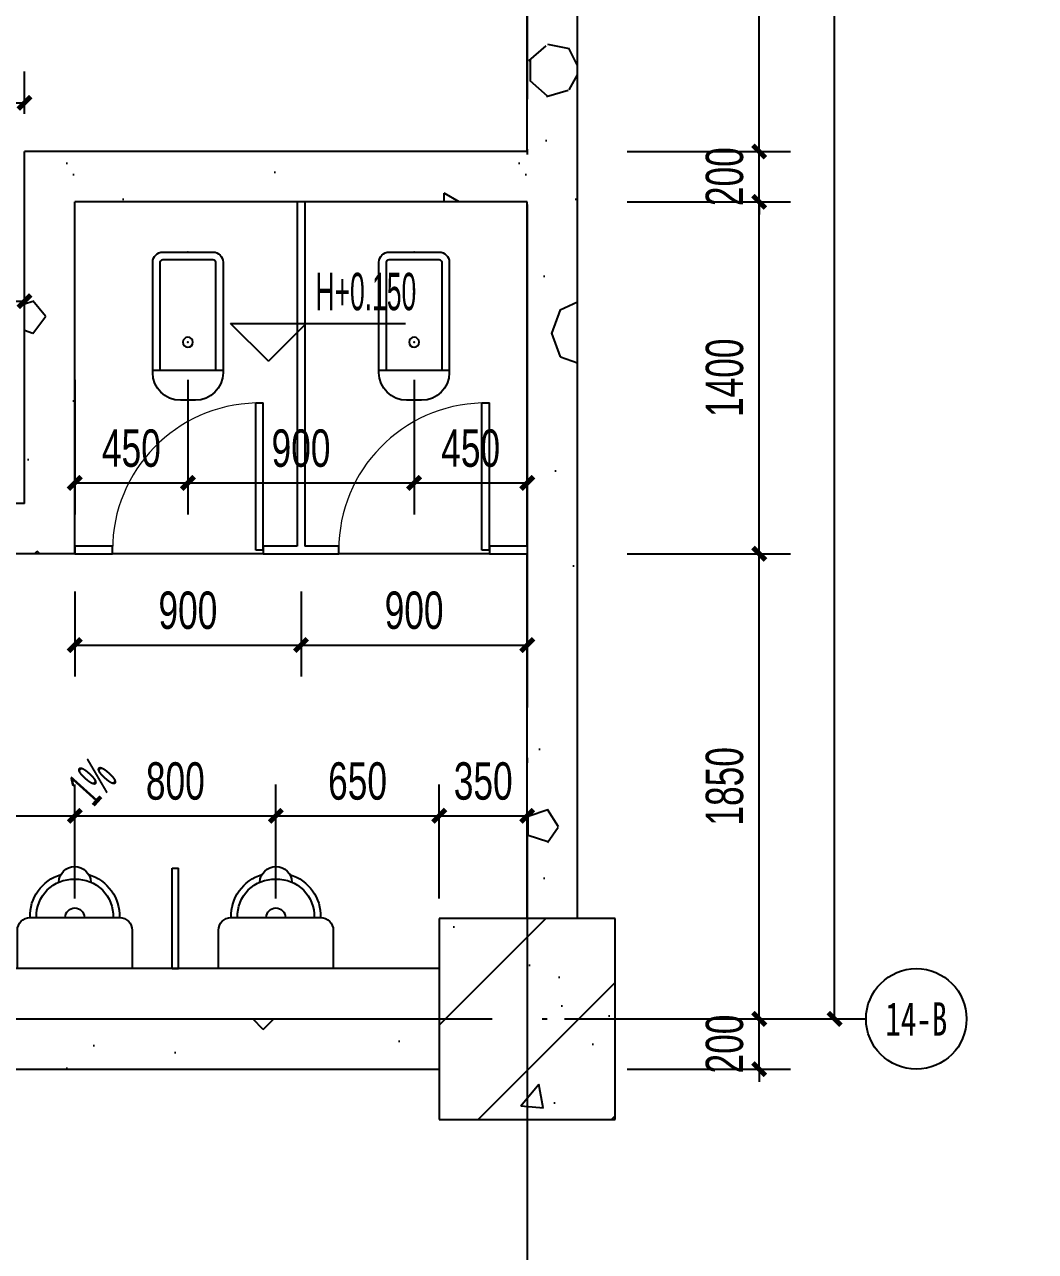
# Model space of a CAD drawing. Extents: x -26219 to 315419, y -160410 to -120810.
# Drawn here: x 240991 to 245013, y -152825 to -147945 of the extents above; entities that cross this region are included whole.
import ezdxf
from ezdxf.enums import TextEntityAlignment as Align
from ezdxf.xclip import XClip

# ---------------------------------------------------------------- set-up
doc = ezdxf.new("R2010")
doc.units = 0
doc.header["$LTSCALE"] = 1000
doc.header["$MEASUREMENT"] = 0
doc.header["$XCLIPFRAME"] = 0
doc.linetypes.add('104-14# 核心筒$2$DOTE', pattern=[2.4200000000000004, 2, -0.2, 0.02, -0.2])
for name, color, linetype in [('$0$$0$$0$A-DIM_SYMB', 3, 'Continuous'), ('$0$$0$$0$PUB_TEXT', 7, 'Continuous'), ('01-标注_尺寸', 124, 'Continuous'), ('01-标注_标高', 200, 'Continuous'), ('02-TEXT_标注', 130, 'Continuous'), ('104-14# 核心筒$0$A-I_卫-洁具', 241, 'Continuous'), ('104-14# 核心筒$0$A-I_卫-隔断', 214, 'Continuous'), ('104-14# 核心筒$0$A_STR-砌块墙', 121, 'Continuous'), ('104-14# 核心筒$2$01-标注_轴线坐标', 132, 'Continuous'), ('104-14# 核心筒$2$05-填充_天正', 26, 'Continuous'), ('104-14# 核心筒$2$A_AXIS-轴线', 36, '104-14# 核心筒$2$DOTE'), ('104-14# 核心筒$2$A_STR-砼柱', 51, 'Continuous'), ('104-14# 核心筒$2$AXIS_TEXT', 7, 'Continuous')]:
    doc.layers.add(name, color=color, linetype=linetype)
doc.styles.add('104-14# 核心筒$3$_TCH_AXIS', font='STXIHEI_0.TTF', dxfattribs={"width": 0.75})
doc.styles.add('_TCH_DIM', font='ros.shx', dxfattribs={"width": 0.75, "bigfont": 'jd.shx'})
doc.styles.add('_TCH_DIM_T3', font='ros.shx', dxfattribs={"width": 0.7058823529411765, "bigfont": 'jd.shx'})
doc.dimstyles.new('_TCH_ARCH&&50', dxfattribs={"dimtxt": 148.75, "dimasz": 50, "dimexe": 125, "dimexo": 150, "dimgap": 63.12500000000001, "dimtad": 1, "dimdec": 0, "dimzin": 0, "dimdsep": 46, "dimtxsty": '_TCH_DIM_T3', "dimblk": 'ARCHTICK', "dimcen": 0.09, "dimclrt": 7, "dimazin": 2, "dimtfac": 1, "dimtdec": 0, "dimtix": 1, "dimtmove": 2, "dimatfit": 3, "dimfxl": 0, "dimtolj": 1, "dimtzin": 0, "dimarcsym": 0})
pattern_1 = [(0, (531, -549), (900, 1800), [0, -1800]), (0, (-522, -792), (900, 1800), [0, -1800]), (0, (63, -810), (900, 1800), [0, -1800]), (0, (702, -279), (900, 1800), [0, -1800]), (0, (-45, -900), (900, 1800), [0, -1800]), (0, (882, 855), (900, 1800), [0, -1800]), (0, (333.0000000000001, 711), (900, 1800), [0, -1800]), (0, (621, 486.0000000000001), (900, 1800), [0, -1800]), (0, (-846, 450), (900, 1800), [0, -1800]), (0, (36, 369), (900, 1800), [0, -1800]), (0, (-306, -90), (900, 1800), [0, -1800]), (0, (-288, -765), (900, 1800), [0, -1800]), (0, (387, -837), (900, 1800), [0, -1800]), (0, (882, -45), (900, 1800), [0, -1800]), (0, (-801, -324), (900, 1800), [0, -1800]), (0, (-648, -18), (900, 1800), [0, -1800]), (0, (54, -144), (900, 1800), [0, -1800]), (0, (-198, -405), (900, 1800), [0, -1800]), (0, (-341.9999999999999, 189), (900, 1800), [0, -1800]), (0, (-117, 864), (900, 1800), [0, -1800]), (0, (-729, -702), (900, 1800), [0, -1800]), (0, (261, 495), (900, 1800), [0, -1800]), (0, (-576, 522), (900, 1800), [0, -1800]), (0, (-720, 756), (900, 1800), [0, -1800]), (130.601294, (771.428574, 291.428568), (-4499.999950292954, 5400.0000236093), [79.024662, -33111.33300000001]), (18.4349488, (642.857148, 325.714284), (4499.999983404209, 1799.999986719667), [81.31572000000001, -11302.8837]), (90, (642.857148, 248.571432), (900.0000000000001, 1800), [77.14285199999999, -3522.85695]), (161.565051, (720, 222.857136), (-4500.000022657823, 1799.999865817234), [81.31572000000001, -11302.8837]), (53.1301023, (720, 222.857136), (900.0000017013604, 1799.99999914932), [85.71428999999999, -8914.285499999998]), (135, (788.571432, -694.28556), (-900.0001087984293, 1799.999878185604), [72.73098, -5018.4378]), (45, (685.714284, -694.28556), (899.999994247131, 1799.999992736902), [72.73098, -5018.4378]), (135, (737.1428579999999, -745.7142600000001), (-900.0001087984293, 1799.999878185604), [72.73098, -5018.4378]), (45, (737.1428579999999, -745.7142600000001), (899.999994247131, 1799.999992736902), [72.73098, -5018.4378]), (116.565051, (-77.14278, 514.285722), (-0.0001565789601976064, 3599.999902060561), [95.83147799999999, -1916.6295]), (180, (-119.99988, 599.999994), (-899.9999999999998, 1800), [102.857148, -1697.14275]), (63.43494880000001, (-265.7141999999999, 514.285722), (8.14843605922988e-06, 3599.999982559008), [95.83147799999999, -1916.6295]), (116.565051, (-222.8571, 428.571432), (-0.0001565789601976064, 3599.999902060561), [95.83147799999999, -1916.6295]), (0, (-222.8571, 428.571432), (900, 1800), [102.857148, -1697.14275]), (63.43494880000001, (-119.99988, 428.571432), (8.14843605922988e-06, 3599.999982559008), [95.83147799999999, -1916.6295]), (107.102728, (599.999994, -94.28562000000001), (-2699.999896777364, 9000.00001452043), [116.584038, -48848.7075]), (143.972626, (565.714278, 17.142858), (-17099.99978321427, 12599.999985739), [116.584038, -24366.06]), (180, (471.428568, 85.71428999999999), (-899.9999999999998, 1800), [111.428568, -1688.5713]), (36.02737329999999, (265.71429, 17.142858), (17099.99987362977, 12599.99986416658), [116.584038, -24366.06]), (71.5650511, (231.428574, -85.71419999999999), (2700.000013860985, 8999.99998450437), [108.420948, -11275.7784]), (107.102728, (265.71429, -197.14284), (-2699.999896777364, 9000.00001452043), [116.584038, -48848.7075]), (143.972626, (360, -265.7141999999999), (-17099.99978321427, 12599.999985739), [116.584038, -24366.06]), (0, (360, -265.7141999999999), (900, 1800), [111.428568, -1688.5713]), (36.02737329999999, (471.428568, -265.7141999999999), (17099.99987362977, 12599.99986416658), [116.584038, -24366.06]), (71.5650511, (565.714278, -197.14284), (2700.000013860985, 8999.99998450437), [108.420948, -11275.7784]), (150.255118, (617.1428520000001, 745.714278), (-2700.000006390409, 1799.999977695058), [69.10506, -14442.9588]), (90, (557.1428579999999, 711.42858), (900.0000000000001, 1800), [68.571432, -3531.42825]), (29.7448813, (557.1428579999999, 711.42858), (2700.000001590055, 1799.999991593464), [69.10506, -14442.9588]), (116.565051, (197.142858, -531.42858), (-0.0001565789601976064, 3599.999902060561), [95.83147799999999, -1916.6295]), (168.690067, (154.285722, -445.7142), (-8100.000006009299, 1799.999954832327), [87.41176200000001, -18269.0565]), (41.18592510000001, (0, -488.5713), (22499.99986367597, 19799.99982686525), [91.11553199999999, -38177.406]), (90, (0, -574.28568), (900.0000000000001, 1800), [85.71428999999999, -3514.2855]), (138.814074, (68.571432, -634.28562), (-22499.99960007064, 19800.0001261089), [91.11553199999999, -38177.406]), (16.6992442, (68.571432, -634.28562), (29699.99977654917, 8999.999905734196), [89.48835000000001, -37495.6125]), (60.9453959, (154.285722, -608.57136), (899.9999976116269, 1799.999984078114), [88.248258, -36976.0185]), (109.983106, (-557.14284, 222.857136), (-4500.000016949792, 12599.99996665506), [100.326006, -42036.59249999999]), (155.556045, (-591.4285199999999, 317.142864), (-11700.00004459817, 5399.999887808896), [103.568958, -43395.39449999999]), (24.4439547, (-779.99994, 317.142864), (11700.00000583643, 5399.999974027204), [103.568958, -43395.39449999999]), (70.01689340000001, (-814.28562, 222.857136), (4500.000013566429, 12599.99996874217), [100.326006, -42036.5925]), (109.983106, (-779.99994, 128.571426), (-4500.000016949792, 12599.99996665506), [100.326006, -42036.59249999999]), (160.016893, (-685.7141399999999, 94.28571), (-4500.000002644889, 1799.999918000023), [100.326006, -20968.1325]), (19.9831065, (-685.7141399999999, 94.28571), (4499.999975293225, 1799.999997144084), [100.326006, -20968.1325]), (70.01689340000001, (-591.4285199999999, 128.571426), (4500.000013566429, 12599.99996874217), [100.326006, -42036.5925]), (122.005383, (111.428568, 59.999994), (-900.0001207844099, 1799.999908112359), [80.862696, -16900.302]), (18.4349488, (-8.57142, 102.857148), (4499.999983404209, 1799.999986719667), [81.31572000000001, -11302.8837]), (90, (-8.57142, 25.714278), (900.0000000000001, 1800), [77.14285199999999, -3522.85695]), (161.565051, (68.571432, 0), (-4500.000022657823, 1799.999865817234), [81.31572000000001, -11302.8837]), (54.46232220000002, (68.571432, 0), (6299.999990871777, 8999.999986518196), [73.73421, -30894.6345]), (116.565051, (-411.42852, -377.14284), (-0.0001565789601976064, 3599.999902060561), [95.83147799999999, -1916.6295]), (180, (-454.28562, -291.42846), (-899.9999999999998, 1800), [94.28571, -1705.7142]), (59.0362434, (-599.9999399999999, -377.14284), (900.0000029295945, 1799.999991263332), [99.95918399999998, -20891.46599999999]), (120.963756, (-548.57142, -462.85704), (-900.0001229938932, 1799.999917339799), [99.959184, -20891.466]), (0, (-548.57142, -462.85704), (900, 1800), [94.28571, -1705.7142]), (63.43494880000001, (-454.28562, -462.85704), (8.14843605922988e-06, 3599.999982559008), [95.83147799999999, -1916.6295])]

# ---------------------------------------------------------------- blocks, each defined once
blk = doc.blocks.new('104-14# 核心筒$0$$lvtry$00000200')
at = {"color": 0}
for p, q in [((-109.7834388052506, -40.0000000100008, 1e-08), (-109.7834388052433, -469.6564289897615, 1e-08)), ((99.78343880524335, -30.0000000100008, 1e-08), (-99.78343880524335, -30.0000000100008, 1e-08)), ((109.7834388052361, -469.6564289897615, 1e-08), (109.7834388052361, -40.0000000100008, 1e-08))]:
    blk.add_line(p, q, dxfattribs=at)
at = {"color": 0, "elevation": 1e-08}
blk.add_lwpolyline([(99.78343880524335, -1.000080374069512e-08), (-99.78343880524335, -1.000080374069512e-08, 0.4142135623730951), (-139.7834388052433, -40.0000000100008), (-139.7834388052433, -479.6564289897615, 0.4142135623730951), (-29.78343880524335, -589.6564289897615), (29.78343880523607, -589.6564289897615, 0.4142135623730903), (139.7834388052361, -479.6564289897633), (139.7834388052361, -40.0000000100008, 0.4142135623730951)], format="xyb", close=True, dxfattribs=at)
blk.add_lwpolyline([(139.7834388052361, -469.6564289897615), (-139.7834388052433, -469.6564289897615)], dxfattribs=at)
at = {"color": 0}
blk.add_circle((0, -358.6146012114659, 1e-08), 20, dxfattribs=at)
for centre, start, end in [((-99.78343880525063, -40.0000000100008, 1e-08), 90, 180), ((99.78343880523607, -40.0000000100008, 1e-08), 0, 90)]:
    blk.add_arc(centre, 10, start, end, dxfattribs=at)
for p in [(0, 0), (0, -358.6146012114659, 1e-08)]:
    blk.add_point(p, dxfattribs=at)
blk = doc.blocks.new('104-14# 核心筒$0$hgfasg')
at = {"yscale": -1}
blk.add_blockref('104-14# 核心筒$0$$lvtry$00000200', (0, 200), dxfattribs=at)
blk = doc.blocks.new('104-14# 核心筒$0$A-toilet-F2$0$A-toilet-F3$0$xb')
for p, q in [((177.7999999998137, 203.2000000000698), (-177.7999999993481, 203.1999999994878)), ((-228.5999999991618, 152.3999999994412), (-228.6000000010245, 9.313225746154785e-10)), ((228.6000000010245, -9.313225746154785e-10), (228.6000000005588, 152.3999999997905)), ((-228.6000000010245, 9.313225746154785e-10), (228.6000000010245, -9.313225746154785e-10))]:
    blk.add_line(p, q)
for centre, radius, start, end in [((9.313225746154785e-10, 342.8999999993248), 63.50000000000001, 1.07073087239469, 178.9292691276053), ((-6.349999998696148, 209.549999998766), 171.56755229355, 106.6068803142738, 182.1210963969083), ((-6.349999998696148, 209.549999998766), 146.16755229355, 87.87890362284142, 182.1210963969083), ((6.350000001490116, 209.549999998766), 146.16755229355, 357.8789036030917, 92.12109637715858), ((6.350000001490116, 209.549999998766), 171.56755229355, 357.8789036030917, 73.39311968572625), ((-177.7999999993481, 152.3999999992084), 50.8, 90, 180), ((1.396983861923218e-09, 203.1999999987893), 38.1, 0, 180), ((177.8000000002794, 152.3999999997905), 50.8, 0, 90)]:
    blk.add_arc(centre, radius, start, end)
blk = doc.blocks.new('104-14# 核心筒$0$A$C0B6E3E5F')
at = {"layer": '104-14# 核心筒$0$A-I_卫-隔断'}
for p, q in [((-12.5, 1.530808498934192e-15), (-12.5, 400)), ((-12.5, 400), (12.5, 400)), ((12.5, 0), (12.5, 400)), ((-12.5, 1.530808498934192e-15), (12.5, 0))]:
    blk.add_line(p, q, dxfattribs=at)
blk = doc.blocks.new('104-14# 核心筒$0$$DorLib2D$00000001')
for p, q in [((0.45, 0.9750000000000001), (0.5000000000000002, 0.9750000000000001)), ((0.45, 0), (0.45, 0.9750000000000001)), ((0.5, 0), (0.5, 0.9750000000000001)), ((0.5, 0), (0.45, 0))]:
    blk.add_line(p, q)
at = {"lineweight": 13}
blk.add_arc((0.475, 0), 0.975, 91.4692835813538, 180, dxfattribs=at)
blk = doc.blocks.new('104-14# 核心筒')
at = {"layer": '104-14# 核心筒$2$05-填充_天正'}
h = blk.add_hatch(dxfattribs=at)
h.set_pattern_fill('加气混凝土', color=256, scale=150, style=0)
h.set_pattern_definition(pattern_1)
h.paths.add_polyline_path([(41466.66666666669, 11050.00020154216), (41600.00000000003, 11050.00020154216), (41600.00000000009, 13900.00020154222), (41400.00000000009, 13700.00020154222), (41400.00000000004, 11150.00020154216)])
h = blk.add_hatch(dxfattribs=at)
h.set_pattern_fill('加气混凝土', color=256, scale=150, style=0)
h.set_pattern_definition(pattern_1)
h.paths.add_polyline_path([(41466.6666666667, 11050.00020154216), (41400.00000000004, 11150.00020154216), (39399.99999999996, 11150.00020154216), (39599.99999999996, 10950.00020154217), (41400.00000000002, 10950.00020154217)])
h = blk.add_hatch(dxfattribs=at)
h.set_pattern_fill('加气混凝土', color=256, scale=150, style=0)
h.set_pattern_definition(pattern_1)
h.paths.add_polyline_path([(39399.99999999993, 9750.000201542176), (39599.99999999993, 9550.00020154215), (39599.99999999996, 10950.00020154217), (39399.99999999996, 11150.00020154216)])
h = blk.add_hatch(dxfattribs=at)
h.set_pattern_fill('加气混凝土', color=256, scale=150, style=0)
h.set_pattern_definition(pattern_1)
h.paths.add_polyline_path([(41466.66666666666, 9565.000201542498), (41600, 9565.000201542569), (41600.00000000003, 11050.00020154216), (41466.66666666669, 11050.00020154216), (41400.00000000002, 10950.00020154217), (41399.99999999999, 9580.000201542456)])
h = blk.add_hatch(dxfattribs=at)
h.set_pattern_fill('加气混凝土', color=256, scale=150, style=0)
h.set_pattern_definition(pattern_1)
h.paths.add_polyline_path([(39599.99999999993, 9550.00020154215), (39399.99999999993, 9750.000201542176), (37599.99999999983, 9750.000201542229), (37499.99999999986, 9683.333534875628), (37499.99999999985, 9550.000201542221)])
h = blk.add_hatch(dxfattribs=at)
h.set_pattern_fill('加气混凝土', color=256, scale=150, style=0)
h.set_pattern_definition(pattern_1)
h.paths.add_polyline_path([(41399.99999999998, 8100.000000000058), (41599.99999999999, 8100.000000000058), (41600, 9565.000201542569), (41466.66666666666, 9565.000201542496), (41399.99999999999, 9550.000201542465)])
h = blk.add_hatch(dxfattribs=at)
h.set_pattern_fill('钢筋混凝土', color=256, scale=150, style=0)
h.set_pattern_definition([(45, (0, 0), (-265.1650429449553, 265.1650429449553), []), (49.99999999999999, (0, 0), (1075.89027390113, -94.12820247389266), [112.5, -1237.5]), (355, (0, 0), (-208.1270004195, 1128.288200550018), [90, -990]), (100.4514, (89.65752, -7.84401), (867.7640725710323, 1034.15931309143), [95.610285, -1051.713168]), (46.18420000000002, (0, 300), (1600.861572938467, -248.2785214935271), [168.75, -1856.25]), (96.6356, (133.4051175, 279.3100395), (1401.994058323055, 1461.176806350663), [143.415432, -1577.5695]), (351.1842, (0, 300), (1401.992917700441, 1461.177901387987), [135, -1485]), (21, (150, 225), (895.3605781776924, -603.9283359980083), [112.5, -1237.5]), (326.0000000000001, (150, 225), (364.9729978823726, 1087.725067570279), [90, -990]), (71.4514, (224.6133495, 174.672591), (1260.333942872235, 483.7957450649286), [95.610285, -1051.713168]), (37.50000000000001, (0, 0), (18.239782975936, 499.3407807469673), [0, -977.9999999999999, 0, -1005, 0, -993.75]), (7.499999999999999, (0, 0), (394.6043061632229, 591.6175678235404), [0, -573, 0, -955.5, 0, -378.75]), (327.5, (-334.5, 0), (800.7336542586136, -33.83230760156963), [0, -375, 0, -1170, 0, -1552.5]), (317.5, (-484.5, 0), (874.7792540135794, 150.1574734984766), [0, -487.5, 0, -777, 0, -1102.5])])
h.paths.add_polyline_path([(41049.99999999996, 7300.000000000058), (41749.99999999996, 7300.000000000058), (41749.99999999996, 8100.000000000058), (41049.99999999996, 8100.000000000058)])
h = blk.add_hatch(dxfattribs=at)
h.set_pattern_fill('加气混凝土', color=256, scale=150, style=0)
h.set_pattern_definition(pattern_1)
h.paths.add_polyline_path([(41049.99999999996, 7500.000000000077), (41049.99999999996, 7700.000000000067), (37599.99999999977, 7700.000000000167), (37499.99999999977, 7633.333333333506), (37499.99999999977, 7500.000000000175)])
at = {"layer": '104-14# 核心筒$0$A-I_卫-洁具', "ltscale": 0.1}
blk.add_line((41049.99999999996, 7900.000000000062), (37599.9999999998, 7900.000000000062), dxfattribs=at)
at = {"layer": '104-14# 核心筒$0$A-I_卫-隔断'}
for p, q in [((40484.9999998886, 10950.00020154217), (40484.99999988859, 9580.000201542567)), ((40514.9999998886, 10950.00020154217), (40484.9999998886, 10950.00020154217)), ((40514.9999998886, 10950.00020154217), (40514.99999988859, 9580.000201542456)), ((39749.99999989073, 9580.000201542527), (39599.99999999994, 9580.000201542513)), ((39599.99999999994, 9580.000201542513), (39599.99999999994, 9550.000201542513)), ((39749.99999989072, 9550.000201542563), (39749.99999989073, 9580.000201542527)), ((40484.99999988859, 9580.000201542567), (40349.99999989122, 9580.000201542562)), ((40349.99999989122, 9580.000201542562), (40349.99999989122, 9550.000201542563)), ((40649.99999989072, 9580.000201542418), (40514.99999988859, 9580.000201542456)), ((40649.99999989073, 9550.000201542562), (40649.99999989072, 9580.000201542418)), ((41399.99999999999, 9580.000201542456), (41249.99999989122, 9580.000201542418)), ((41249.99999989122, 9580.000201542418), (41249.99999989122, 9550.00020154253)), ((39599.99999999994, 9550.000201542513), (39749.99999989072, 9550.000201542563)), ((40349.99999989112, 9550.000201542513), (39749.99999989112, 9550.000201542513)), ((40349.99999989122, 9550.000201542563), (40499.9999998886, 9550.000201542513)), ((40499.9999998886, 9550.000201542513), (40649.99999989073, 9550.000201542562)), ((41249.99999989112, 9550.000201542513), (40649.99999989112, 9550.000201542513)), ((41249.99999989122, 9550.00020154253), (41399.99999999999, 9550.000201542465))]:
    blk.add_line(p, q, dxfattribs=at)
at = {"layer": '104-14# 核心筒$0$A_STR-砌块墙'}
for p, q in [((41600.00000000003, 11050.00020154216), (41600.00000000009, 13900.00020154222)), ((41400.00000000004, 11150.00020154216), (41400.00000000009, 13700.00020154222)), ((41400.00000000004, 11150.00020154216), (39399.99999999996, 11150.00020154216)), ((39399.99999999993, 9750.000201542176), (39399.99999999996, 11150.00020154216)), ((41600, 9565.000201542569), (41600.00000000003, 11050.00020154216)), ((41400.00000000002, 10950.00020154217), (39599.99999999996, 10950.00020154217)), ((39599.99999999993, 9550.00020154215), (39599.99999999996, 10950.00020154217)), ((41399.99999999999, 9580.000201542456), (41400.00000000002, 10950.00020154217)), ((39399.99999999993, 9750.000201542176), (37599.99999999983, 9750.000201542229)), ((41599.99999999999, 8100.000000000085), (41600, 9565.000201542569)), ((39599.99999999993, 9550.00020154215), (37499.99999999985, 9550.000201542221)), ((41399.99999999996, 8100.000000000085), (41399.99999999999, 9550.000201542465)), ((37599.99999999977, 7700.000000000167), (41049.99999999993, 7700.000000000062)), ((37499.99999999977, 7500.000000000175), (41049.99999999993, 7500.000000000069))]:
    blk.add_line(p, q, dxfattribs=at)
at = {"layer": '104-14# 核心筒$2$A_AXIS-轴线'}
for p, q in [((41400.00000000001, 54018.37846733601), (41400.00000000001, -8545.12396972545)), ((-24838.9698462474, 7700), (120259.921909796, 7700))]:
    blk.add_line(p, q, dxfattribs=at)
at = {"layer": '104-14# 核心筒$2$A_STR-砼柱'}
for p, q in [((41749.99999999996, 8100.000000000058), (41049.99999999996, 8100.000000000058)), ((41049.99999999996, 8100.000000000058), (41049.99999999996, 7300.000000000058)), ((41749.99999999996, 7300.000000000058), (41749.99999999996, 8100.000000000058)), ((41049.99999999996, 7300.000000000058), (41749.99999999996, 7300.000000000058))]:
    blk.add_line(p, q, dxfattribs=at)
blk.add_blockref('104-14# 核心筒$0$A$C0B6E3E5F', (39999.99999998536, 7900.000000000062))
at = {"layer": '104-14# 核心筒$0$A-I_卫-洁具', "ltscale": 0.1, "rotation": 180}
for p in [(40049.99999999994, 10950.00020154216), (40949.99999999994, 10950.00020154216)]:
    blk.add_blockref('104-14# 核心筒$0$hgfasg', p, dxfattribs=at)
at = {"layer": '104-14# 核心筒$0$A-I_卫-洁具', "ltscale": 0.1, "xscale": -1}
for p in [(39599.99999998536, 7900.000000000062), (40399.99999998536, 7900.000000000062)]:
    blk.add_blockref('104-14# 核心筒$0$A-toilet-F2$0$A-toilet-F3$0$xb', p, dxfattribs=at)
at = {"layer": '104-14# 核心筒$0$A-I_卫-隔断', "xscale": -600, "yscale": -600, "zscale": 30, "rotation": 180}
for p in [(40049.99999989112, 9565.000201542513), (40949.99999989112, 9565.000201542513)]:
    blk.add_blockref('104-14# 核心筒$0$$DorLib2D$00000001', p, dxfattribs=at)
blk = doc.blocks.new('_ArchTick')
at = {"color": 0, "linetype": 'ByBlock', "const_width": 0.4}
blk.add_lwpolyline([(-0.5, -0.5), (0.5, 0.5)], dxfattribs=at)
blk = doc.blocks.new('*D811')
at = {"layer": '01-标注_尺寸', "color": 0, "lineweight": -2, "transparency": 16777216}
for p, q in [((243764.0926178022, -142899.9634406295), (244339.0926178022, -142899.9634406295)), ((244214.0926178022, -151899.9634406295), (244214.0926178022, -142899.9634406295)), ((243764.0926178022, -151899.9634406295), (244339.0926178022, -151899.9634406295))]:
    blk.add_line(p, q, dxfattribs=at)
at = {"layer": 'Defpoints', "color": 0, "transparency": 16777216}
for p in [(243614.0926178022, -142899.9634406295), (244214.0926178022, -142899.9634406295), (243614.0926178022, -151899.9634406295)]:
    blk.add_point(p, dxfattribs=at)
at = {"layer": '01-标注_尺寸', "color": 0, "lineweight": -2, "transparency": 16777216, "xscale": 50, "yscale": 50, "zscale": 50}
for p, rotation in [((244214.0926178022, -142899.9634406295), 90), ((244214.0926178022, -151899.9634406295), 270)]:
    blk.add_blockref('_ArchTick', p, dxfattribs=dict(at, rotation=rotation))
at = {"layer": '01-标注_尺寸', "color": 7, "transparency": 16777216, "insert": (244076.5926178022, -147399.9634406295), "char_height": 148.75, "attachment_point": 5, "rotation": 90, "style": '_TCH_DIM_T3'}
blk.add_mtext('\\A1;9000', dxfattribs=at)
blk = doc.blocks.new('*D818')
at = {"layer": '01-标注_尺寸', "color": 0, "lineweight": -2, "transparency": 16777216}
for p, q in [((243389.0926178022, -145899.9632390873), (244039.0926178022, -145899.9632390873)), ((243914.0926178022, -148449.9632390874), (243914.0926178022, -145899.9632390873)), ((243389.0926178022, -148449.9632390874), (244039.0926178022, -148449.9632390874))]:
    blk.add_line(p, q, dxfattribs=at)
at = {"layer": 'Defpoints', "color": 0, "transparency": 16777216}
for p in [(243239.0926178022, -145899.9632390873), (243914.0926178022, -145899.9632390873), (243239.0926178022, -148449.9632390874)]:
    blk.add_point(p, dxfattribs=at)
at = {"layer": '01-标注_尺寸', "color": 0, "lineweight": -2, "transparency": 16777216, "xscale": 50, "yscale": 50, "zscale": 50}
for p, rotation in [((243914.0926178022, -145899.9632390873), 90), ((243914.0926178022, -148449.9632390874), 270)]:
    blk.add_blockref('_ArchTick', p, dxfattribs=dict(at, rotation=rotation))
at = {"layer": '01-标注_尺寸', "color": 7, "transparency": 16777216, "insert": (243776.5926178022, -147174.9632390873), "char_height": 148.75, "attachment_point": 5, "rotation": 90, "style": '_TCH_DIM_T3'}
blk.add_mtext('\\A1;2550', dxfattribs=at)
blk = doc.blocks.new('*D819')
at = {"layer": '01-标注_尺寸', "color": 0, "lineweight": -2, "transparency": 16777216}
for p, q in [((243914.0926178022, -148449.9632390874), (243914.0926178022, -148399.9632390874)), ((243389.0926178022, -148449.9632390874), (244039.0926178022, -148449.9632390874)), ((243914.0926178022, -148649.9632390874), (243914.0926178022, -148449.9632390874)), ((243389.0926178022, -148649.9632390874), (244039.0926178022, -148649.9632390874)), ((243914.0926178022, -148649.9632390874), (243914.0926178022, -148699.9632390874))]:
    blk.add_line(p, q, dxfattribs=at)
at = {"layer": 'Defpoints', "color": 0, "transparency": 16777216}
for p in [(243239.0926178022, -148449.9632390874), (243914.0926178022, -148449.9632390874), (243239.0926178022, -148649.9632390874)]:
    blk.add_point(p, dxfattribs=at)
at = {"layer": '01-标注_尺寸', "color": 0, "lineweight": -2, "transparency": 16777216, "xscale": 50, "yscale": 50, "zscale": 50}
for p, rotation in [((243914.0926178022, -148449.9632390874), 270), ((243914.0926178022, -148649.9632390874), 90)]:
    blk.add_blockref('_ArchTick', p, dxfattribs=dict(at, rotation=rotation))
at = {"layer": '01-标注_尺寸', "color": 7, "transparency": 16777216, "insert": (243776.5926178022, -148549.9632390873), "char_height": 148.75, "attachment_point": 5, "rotation": 90, "style": '_TCH_DIM_T3'}
blk.add_mtext('\\A1;200', dxfattribs=at)
blk = doc.blocks.new('*D820')
at = {"layer": '01-标注_尺寸', "color": 0, "lineweight": -2, "transparency": 16777216}
for p, q in [((243389.0926178022, -148649.9632390874), (244039.0926178022, -148649.9632390874)), ((243914.0926178022, -150049.9632390874), (243914.0926178022, -148649.9632390874)), ((243389.0926178022, -150049.9632390874), (244039.0926178022, -150049.9632390874))]:
    blk.add_line(p, q, dxfattribs=at)
at = {"layer": 'Defpoints', "color": 0, "transparency": 16777216}
for p in [(243239.0926178022, -148649.9632390874), (243914.0926178022, -148649.9632390874), (243239.0926178022, -150049.9632390874)]:
    blk.add_point(p, dxfattribs=at)
at = {"layer": '01-标注_尺寸', "color": 0, "lineweight": -2, "transparency": 16777216, "xscale": 50, "yscale": 50, "zscale": 50}
for p, rotation in [((243914.0926178022, -148649.9632390874), 90), ((243914.0926178022, -150049.9632390874), 270)]:
    blk.add_blockref('_ArchTick', p, dxfattribs=dict(at, rotation=rotation))
at = {"layer": '01-标注_尺寸', "color": 7, "transparency": 16777216, "insert": (243776.5926178022, -149349.9632390873), "char_height": 148.75, "attachment_point": 5, "rotation": 90, "style": '_TCH_DIM_T3'}
blk.add_mtext('\\A1;1400', dxfattribs=at)
blk = doc.blocks.new('*D821')
at = {"layer": '01-标注_尺寸', "color": 0, "lineweight": -2, "transparency": 16777216}
for p, q in [((243389.0926178022, -150049.9632390874), (244039.0926178022, -150049.9632390874)), ((243914.0926178022, -151899.9634406295), (243914.0926178022, -150049.9632390874)), ((243389.0926178022, -151899.9634406295), (244039.0926178022, -151899.9634406295))]:
    blk.add_line(p, q, dxfattribs=at)
at = {"layer": 'Defpoints', "color": 0, "transparency": 16777216}
for p in [(243239.0926178022, -150049.9632390874), (243914.0926178022, -150049.9632390874), (243239.0926178022, -151899.9634406295)]:
    blk.add_point(p, dxfattribs=at)
at = {"layer": '01-标注_尺寸', "color": 0, "lineweight": -2, "transparency": 16777216, "xscale": 50, "yscale": 50, "zscale": 50}
for p, rotation in [((243914.0926178022, -150049.9632390874), 90), ((243914.0926178022, -151899.9634406295), 270)]:
    blk.add_blockref('_ArchTick', p, dxfattribs=dict(at, rotation=rotation))
at = {"layer": '01-标注_尺寸', "color": 7, "transparency": 16777216, "insert": (243776.5926178022, -150974.9633398584), "char_height": 148.75, "attachment_point": 5, "rotation": 90, "style": '_TCH_DIM_T3'}
blk.add_mtext('\\A1;1850', dxfattribs=at)
blk = doc.blocks.new('*D822')
at = {"layer": '01-标注_尺寸', "color": 0, "lineweight": -2, "transparency": 16777216}
for p, q in [((243914.0926178022, -151899.9634406295), (243914.0926178022, -151849.9634406295)), ((243389.0926178022, -151899.9634406295), (244039.0926178022, -151899.9634406295)), ((243914.0926178022, -152099.9634406295), (243914.0926178022, -151899.9634406295)), ((243389.0926178022, -152099.9634406295), (244039.0926178022, -152099.9634406295)), ((243914.0926178022, -152099.9634406295), (243914.0926178022, -152149.9634406295))]:
    blk.add_line(p, q, dxfattribs=at)
at = {"layer": 'Defpoints', "color": 0, "transparency": 16777216}
for p in [(243239.0926178022, -151899.9634406295), (243914.0926178022, -151899.9634406295), (243239.0926178022, -152099.9634406295)]:
    blk.add_point(p, dxfattribs=at)
at = {"layer": '01-标注_尺寸', "color": 0, "lineweight": -2, "transparency": 16777216, "xscale": 50, "yscale": 50, "zscale": 50}
for p, rotation in [((243914.0926178022, -151899.9634406295), 270), ((243914.0926178022, -152099.9634406295), 90)]:
    blk.add_blockref('_ArchTick', p, dxfattribs=dict(at, rotation=rotation))
at = {"layer": '01-标注_尺寸', "color": 7, "transparency": 16777216, "insert": (243776.5926178022, -151999.9634406295), "char_height": 148.75, "attachment_point": 5, "rotation": 90, "style": '_TCH_DIM_T3'}
blk.add_mtext('\\A1;200', dxfattribs=at)
blk = doc.blocks.new('*D838')
at = {"layer": '01-标注_尺寸', "color": 0, "lineweight": -2, "transparency": 16777216}
for p, q in [((241190.9535605059, -149358.5778402989), (241190.9535605059, -149893.2510647505)), ((241640.9535605059, -149358.5778402989), (241640.9535605059, -149893.2510647505)), ((241190.9535605059, -149768.2510647505), (241640.9535605059, -149768.2510647505))]:
    blk.add_line(p, q, dxfattribs=at)
at = {"layer": 'Defpoints', "color": 0, "transparency": 16777216}
for p in [(241190.9535605059, -149208.5778402989), (241640.9535605059, -149208.5778402989), (241640.9535605059, -149768.2510647505)]:
    blk.add_point(p, dxfattribs=at)
at = {"layer": '01-标注_尺寸', "color": 0, "lineweight": -2, "transparency": 16777216, "xscale": 50, "yscale": 50, "zscale": 50, "rotation": 180}
blk.add_blockref('_ArchTick', (241190.9535605059, -149768.2510647505), dxfattribs=at)
at = {"layer": '01-标注_尺寸', "color": 0, "lineweight": -2, "transparency": 16777216, "xscale": 50, "yscale": 50, "zscale": 50}
blk.add_blockref('_ArchTick', (241640.9535605059, -149768.2510647505), dxfattribs=at)
at = {"layer": '01-标注_尺寸', "color": 7, "transparency": 16777216, "insert": (241415.9535605059, -149630.7510647505), "char_height": 148.75, "attachment_point": 5, "style": '_TCH_DIM_T3'}
blk.add_mtext('\\A1;450', dxfattribs=at)
blk = doc.blocks.new('*D839')
at = {"layer": '01-标注_尺寸', "color": 0, "lineweight": -2, "transparency": 16777216}
for p, q in [((241640.9535605059, -149358.5778402989), (241640.9535605059, -149893.2510647505)), ((242540.9535605059, -149358.5778402989), (242540.9535605059, -149893.2510647505)), ((241640.9535605059, -149768.2510647505), (242540.9535605059, -149768.2510647505))]:
    blk.add_line(p, q, dxfattribs=at)
at = {"layer": 'Defpoints', "color": 0, "transparency": 16777216}
for p in [(241640.9535605059, -149208.5778402989), (242540.9535605059, -149208.5778402989), (242540.9535605059, -149768.2510647505)]:
    blk.add_point(p, dxfattribs=at)
at = {"layer": '01-标注_尺寸', "color": 0, "lineweight": -2, "transparency": 16777216, "xscale": 50, "yscale": 50, "zscale": 50, "rotation": 180}
blk.add_blockref('_ArchTick', (241640.9535605059, -149768.2510647505), dxfattribs=at)
at = {"layer": '01-标注_尺寸', "color": 0, "lineweight": -2, "transparency": 16777216, "xscale": 50, "yscale": 50, "zscale": 50}
blk.add_blockref('_ArchTick', (242540.9535605059, -149768.2510647505), dxfattribs=at)
at = {"layer": '01-标注_尺寸', "color": 7, "transparency": 16777216, "insert": (242090.9535605059, -149630.7510647505), "char_height": 148.75, "attachment_point": 5, "style": '_TCH_DIM_T3'}
blk.add_mtext('\\A1;900', dxfattribs=at)
blk = doc.blocks.new('*D840')
at = {"layer": '01-标注_尺寸', "color": 0, "lineweight": -2, "transparency": 16777216}
for p, q in [((242540.9535605059, -149358.5778402989), (242540.9535605059, -149893.2510647505)), ((242990.9535605059, -149358.5778402989), (242990.9535605059, -149893.2510647505)), ((242540.9535605059, -149768.2510647505), (242990.9535605059, -149768.2510647505))]:
    blk.add_line(p, q, dxfattribs=at)
at = {"layer": 'Defpoints', "color": 0, "transparency": 16777216}
for p in [(242540.9535605059, -149208.5778402989), (242990.9535605059, -149208.5778402989), (242990.9535605059, -149768.2510647505)]:
    blk.add_point(p, dxfattribs=at)
at = {"layer": '01-标注_尺寸', "color": 0, "lineweight": -2, "transparency": 16777216, "xscale": 50, "yscale": 50, "zscale": 50, "rotation": 180}
blk.add_blockref('_ArchTick', (242540.9535605059, -149768.2510647505), dxfattribs=at)
at = {"layer": '01-标注_尺寸', "color": 0, "lineweight": -2, "transparency": 16777216, "xscale": 50, "yscale": 50, "zscale": 50}
blk.add_blockref('_ArchTick', (242990.9535605059, -149768.2510647505), dxfattribs=at)
at = {"layer": '01-标注_尺寸', "color": 7, "transparency": 16777216, "insert": (242765.9535605059, -149630.7510647505), "char_height": 148.75, "attachment_point": 5, "style": '_TCH_DIM_T3'}
blk.add_mtext('\\A1;450', dxfattribs=at)
blk = doc.blocks.new('*D849')
at = {"layer": '01-标注_尺寸', "color": 0, "lineweight": -2, "transparency": 16777216}
for p, q in [((240390.9535604911, -151421.1885665024), (240390.9535604911, -150967.1506547421)), ((241190.953560491, -151421.1885665024), (241190.953560491, -150967.1506547421)), ((240390.9535604911, -151092.1506547421), (241190.953560491, -151092.1506547421))]:
    blk.add_line(p, q, dxfattribs=at)
at = {"layer": 'Defpoints', "color": 0, "transparency": 16777216}
for p in [(241190.953560491, -151092.1506547421), (240390.9535604911, -151571.1885665024), (241190.953560491, -151571.1885665024)]:
    blk.add_point(p, dxfattribs=at)
at = {"layer": '01-标注_尺寸', "color": 0, "lineweight": -2, "transparency": 16777216, "xscale": 50, "yscale": 50, "zscale": 50, "rotation": 180}
blk.add_blockref('_ArchTick', (240390.9535604911, -151092.1506547421), dxfattribs=at)
at = {"layer": '01-标注_尺寸', "color": 0, "lineweight": -2, "transparency": 16777216, "xscale": 50, "yscale": 50, "zscale": 50}
blk.add_blockref('_ArchTick', (241190.953560491, -151092.1506547421), dxfattribs=at)
at = {"layer": '01-标注_尺寸', "color": 7, "transparency": 16777216, "insert": (240790.9535604911, -150954.6506547421), "char_height": 148.75, "attachment_point": 5, "style": '_TCH_DIM_T3'}
blk.add_mtext('\\A1;800', dxfattribs=at)
blk = doc.blocks.new('*D850')
at = {"layer": '01-标注_尺寸', "color": 0, "lineweight": -2, "transparency": 16777216}
for p, q in [((241190.953560491, -151421.1885665024), (241190.953560491, -150967.1506547421)), ((241990.9535604912, -151421.1885665024), (241990.9535604912, -150967.1506547421)), ((241190.953560491, -151092.1506547421), (241990.9535604912, -151092.1506547421))]:
    blk.add_line(p, q, dxfattribs=at)
at = {"layer": 'Defpoints', "color": 0, "transparency": 16777216}
for p in [(241990.9535604912, -151092.1506547421), (241190.953560491, -151571.1885665024), (241990.9535604912, -151571.1885665024)]:
    blk.add_point(p, dxfattribs=at)
at = {"layer": '01-标注_尺寸', "color": 0, "lineweight": -2, "transparency": 16777216, "xscale": 50, "yscale": 50, "zscale": 50, "rotation": 180}
blk.add_blockref('_ArchTick', (241190.953560491, -151092.1506547421), dxfattribs=at)
at = {"layer": '01-标注_尺寸', "color": 0, "lineweight": -2, "transparency": 16777216, "xscale": 50, "yscale": 50, "zscale": 50}
blk.add_blockref('_ArchTick', (241990.9535604912, -151092.1506547421), dxfattribs=at)
at = {"layer": '01-标注_尺寸', "color": 7, "transparency": 16777216, "insert": (241590.9535604911, -150954.6506547421), "char_height": 148.75, "attachment_point": 5, "style": '_TCH_DIM_T3'}
blk.add_mtext('\\A1;800', dxfattribs=at)
blk = doc.blocks.new('*D851')
at = {"layer": '01-标注_尺寸', "color": 0, "lineweight": -2, "transparency": 16777216}
for p, q in [((241990.9535604912, -151421.1885665024), (241990.9535604912, -150967.1506547421)), ((242640.9535605058, -151421.1885665024), (242640.9535605058, -150967.1506547421)), ((241990.9535604912, -151092.1506547421), (242640.9535605058, -151092.1506547421))]:
    blk.add_line(p, q, dxfattribs=at)
at = {"layer": 'Defpoints', "color": 0, "transparency": 16777216}
for p in [(242640.9535605058, -151092.1506547421), (241990.9535604912, -151571.1885665024), (242640.9535605058, -151571.1885665024)]:
    blk.add_point(p, dxfattribs=at)
at = {"layer": '01-标注_尺寸', "color": 0, "lineweight": -2, "transparency": 16777216, "xscale": 50, "yscale": 50, "zscale": 50, "rotation": 180}
blk.add_blockref('_ArchTick', (241990.9535604912, -151092.1506547421), dxfattribs=at)
at = {"layer": '01-标注_尺寸', "color": 0, "lineweight": -2, "transparency": 16777216, "xscale": 50, "yscale": 50, "zscale": 50}
blk.add_blockref('_ArchTick', (242640.9535605058, -151092.1506547421), dxfattribs=at)
at = {"layer": '01-标注_尺寸', "color": 7, "transparency": 16777216, "insert": (242315.9535604985, -150954.6506547421), "char_height": 148.75, "attachment_point": 5, "style": '_TCH_DIM_T3'}
blk.add_mtext('\\A1;650', dxfattribs=at)
blk = doc.blocks.new('*D852')
at = {"layer": '01-标注_尺寸', "color": 0, "lineweight": -2, "transparency": 16777216}
for p, q in [((242640.9535605058, -151421.1885665024), (242640.9535605058, -150967.1506547421)), ((242990.953560506, -151421.1885665024), (242990.953560506, -150967.1506547421)), ((242640.9535605058, -151092.1506547421), (242990.953560506, -151092.1506547421))]:
    blk.add_line(p, q, dxfattribs=at)
at = {"layer": 'Defpoints', "color": 0, "transparency": 16777216}
for p in [(242990.953560506, -151092.1506547421), (242640.9535605058, -151571.1885665024), (242990.953560506, -151571.1885665024)]:
    blk.add_point(p, dxfattribs=at)
at = {"layer": '01-标注_尺寸', "color": 0, "lineweight": -2, "transparency": 16777216, "xscale": 50, "yscale": 50, "zscale": 50, "rotation": 180}
blk.add_blockref('_ArchTick', (242640.9535605058, -151092.1506547421), dxfattribs=at)
at = {"layer": '01-标注_尺寸', "color": 0, "lineweight": -2, "transparency": 16777216, "xscale": 50, "yscale": 50, "zscale": 50}
blk.add_blockref('_ArchTick', (242990.953560506, -151092.1506547421), dxfattribs=at)
at = {"layer": '01-标注_尺寸', "color": 7, "transparency": 16777216, "insert": (242815.9535605059, -150954.6506547421), "char_height": 148.75, "attachment_point": 5, "style": '_TCH_DIM_T3'}
blk.add_mtext('\\A1;350', dxfattribs=at)
blk = doc.blocks.new('*D859')
at = {"layer": '01-标注_尺寸', "color": 0, "lineweight": -2, "transparency": 16777216}
for p, q in [((240540.9535605037, -149370.559239087), (240540.9535605037, -148920.482078659)), ((240990.9535605059, -149370.559239087), (240990.9535605059, -148920.482078659)), ((240540.9535605037, -149045.482078659), (240990.9535605059, -149045.482078659))]:
    blk.add_line(p, q, dxfattribs=at)
at = {"layer": 'Defpoints', "color": 0, "transparency": 16777216}
for p in [(240990.9535605059, -149045.482078659), (240540.9535605037, -149520.559239087), (240990.9535605059, -149520.559239087)]:
    blk.add_point(p, dxfattribs=at)
at = {"layer": '01-标注_尺寸', "color": 0, "lineweight": -2, "transparency": 16777216, "xscale": 50, "yscale": 50, "zscale": 50, "rotation": 180}
blk.add_blockref('_ArchTick', (240540.9535605037, -149045.482078659), dxfattribs=at)
at = {"layer": '01-标注_尺寸', "color": 0, "lineweight": -2, "transparency": 16777216, "xscale": 50, "yscale": 50, "zscale": 50}
blk.add_blockref('_ArchTick', (240990.9535605059, -149045.482078659), dxfattribs=at)
at = {"layer": '01-标注_尺寸', "color": 7, "transparency": 16777216, "insert": (240765.9535605048, -148907.982078659), "char_height": 148.75, "attachment_point": 5, "style": '_TCH_DIM_T3'}
blk.add_mtext('\\A1;450', dxfattribs=at)
blk = doc.blocks.new('*D1550')
at = {"layer": '01-标注_尺寸', "color": 0, "lineweight": -2, "transparency": 16777216}
for p, q in [((240090.9535605016, -148299.9632390873), (240090.9535605016, -148131.5191330338)), ((240990.9535605059, -148299.9632390874), (240990.9535605059, -148131.5191330338)), ((240090.9535605016, -148256.5191330338), (240990.9535605059, -148256.5191330338))]:
    blk.add_line(p, q, dxfattribs=at)
at = {"layer": 'Defpoints', "color": 0, "transparency": 16777216}
for p in [(240990.9535605059, -148256.5191330338), (240090.9535605016, -148449.9632390873), (240990.9535605059, -148449.9632390874)]:
    blk.add_point(p, dxfattribs=at)
at = {"layer": '01-标注_尺寸', "color": 0, "lineweight": -2, "transparency": 16777216, "xscale": 50, "yscale": 50, "zscale": 50, "rotation": 180}
blk.add_blockref('_ArchTick', (240090.9535605016, -148256.5191330338), dxfattribs=at)
at = {"layer": '01-标注_尺寸', "color": 0, "lineweight": -2, "transparency": 16777216, "xscale": 50, "yscale": 50, "zscale": 50}
blk.add_blockref('_ArchTick', (240990.9535605059, -148256.5191330338), dxfattribs=at)
at = {"layer": '01-标注_尺寸', "color": 7, "transparency": 16777216, "insert": (240540.9535605037, -148119.0191330338), "char_height": 148.75, "attachment_point": 5, "style": '_TCH_DIM_T3'}
blk.add_mtext('\\A1;900', dxfattribs=at)
blk = doc.blocks.new('*D1552')
at = {"layer": '01-标注_尺寸', "color": 0, "lineweight": -2, "transparency": 16777216}
for p, q in [((242090.9535603946, -150199.9632390872), (242090.9535603946, -150537.9256418866)), ((242990.9535605059, -150199.9632390871), (242990.9535605059, -150537.9256418866)), ((242090.9535603946, -150412.9256418866), (242990.9535605059, -150412.9256418866))]:
    blk.add_line(p, q, dxfattribs=at)
at = {"layer": 'Defpoints', "color": 0, "transparency": 16777216}
for p in [(242090.9535603946, -150049.9632390872), (242990.9535605059, -150049.9632390871), (242990.9535605059, -150412.9256418866)]:
    blk.add_point(p, dxfattribs=at)
at = {"layer": '01-标注_尺寸', "color": 0, "lineweight": -2, "transparency": 16777216, "xscale": 50, "yscale": 50, "zscale": 50, "rotation": 180}
blk.add_blockref('_ArchTick', (242090.9535603946, -150412.9256418866), dxfattribs=at)
at = {"layer": '01-标注_尺寸', "color": 0, "lineweight": -2, "transparency": 16777216, "xscale": 50, "yscale": 50, "zscale": 50}
blk.add_blockref('_ArchTick', (242990.9535605059, -150412.9256418866), dxfattribs=at)
at = {"layer": '01-标注_尺寸', "color": 7, "transparency": 16777216, "insert": (242540.9535604502, -150275.4256418866), "char_height": 148.75, "attachment_point": 5, "style": '_TCH_DIM_T3'}
blk.add_mtext('\\A1;900', dxfattribs=at)
blk = doc.blocks.new('*D1553')
at = {"layer": '01-标注_尺寸', "color": 0, "lineweight": -2, "transparency": 16777216}
for p, q in [((241190.9535605059, -150199.9632390874), (241190.9535605059, -150537.9256418867)), ((242090.9535603946, -150199.9632390872), (242090.9535603946, -150537.9256418867)), ((241190.9535605059, -150412.9256418867), (242090.9535603946, -150412.9256418867))]:
    blk.add_line(p, q, dxfattribs=at)
at = {"layer": 'Defpoints', "color": 0, "transparency": 16777216}
for p in [(241190.9535605059, -150049.9632390874), (242090.9535603946, -150049.9632390872), (242090.9535603946, -150412.9256418867)]:
    blk.add_point(p, dxfattribs=at)
at = {"layer": '01-标注_尺寸', "color": 0, "lineweight": -2, "transparency": 16777216, "xscale": 50, "yscale": 50, "zscale": 50, "rotation": 180}
blk.add_blockref('_ArchTick', (241190.9535605059, -150412.9256418867), dxfattribs=at)
at = {"layer": '01-标注_尺寸', "color": 0, "lineweight": -2, "transparency": 16777216, "xscale": 50, "yscale": 50, "zscale": 50}
blk.add_blockref('_ArchTick', (242090.9535603946, -150412.9256418867), dxfattribs=at)
at = {"layer": '01-标注_尺寸', "color": 7, "transparency": 16777216, "insert": (241640.9535604502, -150275.4256418867), "char_height": 148.75, "attachment_point": 5, "style": '_TCH_DIM_T3'}
blk.add_mtext('\\A1;900', dxfattribs=at)

msp = doc.modelspace()

# ---------------------------------------------------------------- linework, layer by layer
at = {"layer": '$0$$0$$0$A-DIM_SYMB'}
msp.add_lwpolyline([(241469.3892033465, -150912.3895181276, 0, 0, 0), (241300.0645152105, -151100.5965848601, 40.00000000000001, 0, 0), (241199.739995225, -151212.108874271, 0, 0, 0)], format="xyseb", dxfattribs=at)
at = {"layer": '01-标注_标高'}
for p, q in [((241961.0335935106, -149283.7529843457), (241811.0335935106, -149133.7529843457)), ((241811.0335935106, -149133.7529843457), (242507.2835935106, -149133.7529843457)), ((241961.0335935106, -149283.7529843457), (242111.0335935106, -149133.7529843457))]:
    msp.add_line(p, q, dxfattribs=at)
at = {"layer": '104-14# 核心筒$2$01-标注_轴线坐标'}
msp.add_line((243139.0926178022, -151899.9634406295), (244339.0926178022, -151899.9634406295), dxfattribs=at)
msp.add_circle((244539.0926178022, -151899.9634406295), 200, dxfattribs=at)

# ---------------------------------------------------------------- block references
ref = msp.add_blockref('104-14# 核心筒', (201590.9535605059, -159599.9634406295))
XClip(ref).set_block_clipping_path([(32000, 6700), (42400, 18198.739078339102)])

# ---------------------------------------------------------------- texts
at = {"layer": '$0$$0$$0$PUB_TEXT', "style": '_TCH_DIM', "width": 0.5294117647058824}
msp.add_text('1%', height=148.75, rotation=48.02316198536418, dxfattribs=at).set_placement((241264.8109137463, -151061.2862528365))
at = {"layer": '02-TEXT_标注', "style": '_TCH_DIM', "width": 0.5294117647058824}
msp.add_text('H+0.150', height=148.75, dxfattribs=at).set_placement((242148.4085935106, -149081.2529843457))
at = {"layer": '104-14# 核心筒$2$AXIS_TEXT', "style": '104-14# 核心筒$3$_TCH_AXIS', "width": 0.9161723910883751}
msp.add_text('14-B', height=133.001120356995, dxfattribs=at).set_placement((244415.8949088302, -151966.464000808), (244662.2903267742, -151966.464000808), align=Align.FIT)

# ---------------------------------------------------------------- dimensions: what is measured, and where the dimension line sits
at = {"layer": '01-标注_尺寸'}
for p1, p2, distance, picture, middle in [((243614.0926178022, -151899.9634406295), (243614.0926178022, -142899.9634406295), -600, '*D811', (244076.5926178022, -147399.9634406295)), ((243239.0926178022, -148449.9632390874), (243239.0926178022, -145899.9632390873), -675, '*D818', (243776.5926178022, -147174.9632390873)), ((240090.9535605016, -148449.9632390873), (240990.9535605059, -148449.9632390874), 193.44410605359008, '*D1550', (240540.9535605037, -148119.0191330338)), ((243239.0926178022, -148649.9632390874), (243239.0926178022, -148449.9632390874), -675, '*D819', (243776.5926178022, -148549.9632390873)), ((243239.0926178022, -150049.9632390874), (243239.0926178022, -148649.9632390874), -675, '*D820', (243776.5926178022, -149349.9632390873)), ((240540.9535605037, -149520.559239087), (240990.9535605059, -149520.559239087), 475.0771604279871, '*D859', (240765.9535605048, -148907.982078659)), ((241190.9535605059, -149208.5778402989), (241640.9535605059, -149208.5778402989), -559.6732244516024, '*D838', (241415.9535605059, -149630.7510647505)), ((241640.9535605059, -149208.5778402989), (242540.9535605059, -149208.5778402989), -559.6732244516024, '*D839', (242090.9535605059, -149630.7510647505)), ((242540.9535605059, -149208.5778402989), (242990.9535605059, -149208.5778402989), -559.6732244516024, '*D840', (242765.9535605059, -149630.7510647505)), ((241190.9535605059, -150049.9632390874), (242090.9535603946, -150049.9632390872), -362.9624027994869, '*D1553', (241640.9535604502, -150275.4256418867)), ((242090.9535603946, -150049.9632390872), (242990.9535605059, -150049.9632390871), -362.9624027994869, '*D1552', (242540.9535604502, -150275.4256418866)), ((243239.0926178022, -151899.9634406295), (243239.0926178022, -150049.9632390874), -675, '*D821', (243776.5926178022, -150974.9633398584)), ((240390.9535604911, -151571.1885665024), (241190.953560491, -151571.1885665024), 479.0379117603006, '*D849', (240790.9535604911, -150954.6506547421)), ((241190.953560491, -151571.1885665024), (241990.9535604912, -151571.1885665024), 479.03791176030063, '*D850', (241590.9535604911, -150954.6506547421)), ((241990.9535604912, -151571.1885665024), (242640.9535605058, -151571.1885665024), 479.03791176030063, '*D851', (242315.9535604985, -150954.6506547421)), ((242640.9535605058, -151571.1885665024), (242990.953560506, -151571.1885665024), 479.03791176030063, '*D852', (242815.9535605059, -150954.6506547421)), ((243239.0926178022, -152099.9634406295), (243239.0926178022, -151899.9634406295), -675, '*D822', (243776.5926178022, -151999.9634406295))]:
    dim = msp.add_aligned_dim(p1=p1, p2=p2, distance=distance, dimstyle='_TCH_ARCH&&50', dxfattribs=at)
    dim.commit()
    dim.dimension.update_dxf_attribs({"geometry": picture, "text_midpoint": middle})

doc.saveas('drawing.dxf')
